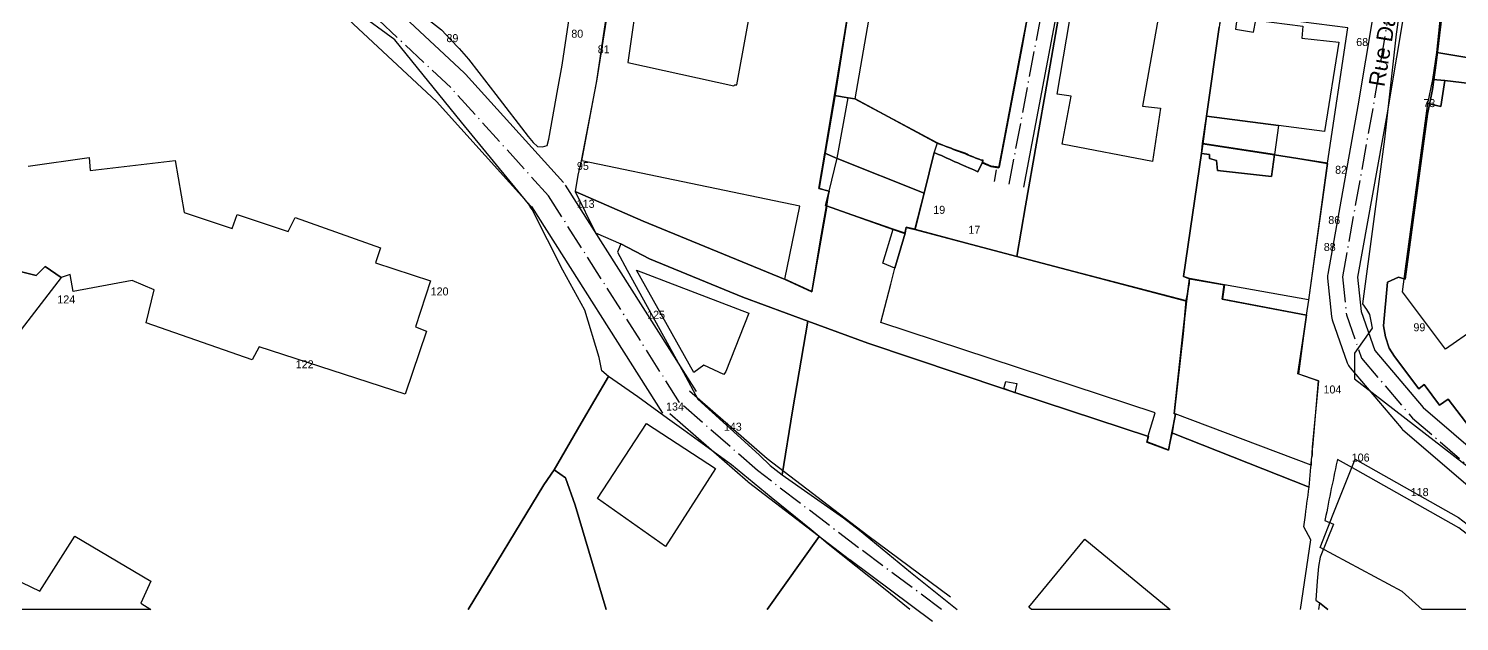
# Model space of a CAD drawing. Header units: metres. Extents: x 1927837 to 1928448, y 4266568 to 4267119.
# Drawn here: x 1927973 to 1928116, y 4266568.9 to 4266628.1 of the extents above; entities that cross this region are included whole.
import ezdxf
from ezdxf.enums import TextEntityAlignment as Align

# ---------------------------------------------------------------- set-up
doc = ezdxf.new("R2010")
doc.units = ezdxf.units.M
doc.linetypes.add('DASHDOT', pattern=[3.556, 2.54, -0.508, 0, -0.508])
for name, color, linetype in [('BAT_BATI', 8, 'CONTINUOUS'), ('CAD_LIMITE', 94, 'CONTINUOUS'), ('TXT_ADRESSE', 8, 'CONTINUOUS'), ('TXT_VOIE', 7, 'CONTINUOUS'), ('VOI_AXE', 1, 'DASHDOT'), ('VOI_BORDURE', 7, 'CONTINUOUS')]:
    doc.layers.add(name, color=color, linetype=linetype)

msp = doc.modelspace()

# ---------------------------------------------------------------- linework, layer by layer
at = {"layer": 'BAT_BATI'}
for points in [[(1928105.46, 4266643.8), (1928094.45, 4266645.21), (1928088.95, 4266646.32), (1928084.32, 4266620.3), (1928086.12, 4266620.1), (1928085.31, 4266614.8), (1928076.31, 4266616.51), (1928077.21, 4266621.31), (1928075.81, 4266621.51), (1928081.05, 4266652.53), (1928081.85, 4266652.23), (1928083.36, 4266660.44), (1928105.37, 4266656.71), (1928107.57, 4266656.41), (1928106.06, 4266647.91)], [(1928055.81, 4266634.74), (1928055.61, 4266634.14), (1928053.6, 4266621.44), (1928052.59, 4266615.63), (1928051.99, 4266612.13), (1928052.99, 4266611.83), (1928052.68, 4266610.43), (1928052.78, 4266610.33), (1928052.18, 4266606.93), (1928051.28, 4266601.82), (1928048.57, 4266603.03), (1928050.08, 4266610.33), (1928028.27, 4266614.85), (1928029.78, 4266622.86), (1928031.29, 4266632.96), (1928033.99, 4266632.36), (1928032.88, 4266624.66), (1928043.49, 4266622.35), (1928043.59, 4266622.45), (1928043.79, 4266622.44), (1928045.7, 4266633.05), (1928046, 4266635.25), (1928046.3, 4266636.85)], [(1928114.65, 4266631.39), (1928122.66, 4266630.18), (1928123.66, 4266630.08), (1928125.66, 4266629.77), (1928124.35, 4266621.17), (1928123.85, 4266621.37), (1928123.55, 4266618.97), (1928124.15, 4266618.87), (1928121.43, 4266600.86), (1928120.53, 4266600.16), (1928114.62, 4266596.06), (1928110.32, 4266601.77), (1928110.62, 4266604.07), (1928112.84, 4266620.58), (1928114.14, 4266620.28), (1928114.54, 4266622.88), (1928117.05, 4266622.58), (1928117.35, 4266625.08), (1928113.75, 4266625.68), (1928114.35, 4266631.49)], [(1928093.83, 4266629.5), (1928093.63, 4266628), (1928095.43, 4266627.7), (1928095.64, 4266628.9), (1928100.34, 4266628.3), (1928100.24, 4266627.09), (1928103.94, 4266626.69), (1928102.53, 4266617.79), (1928097.93, 4266618.39), (1928090.72, 4266619.3), (1928092.03, 4266628.2), (1928092.23, 4266629.71)], [(1928117.35, 4266625.08), (1928117.05, 4266622.58), (1928114.54, 4266622.88), (1928113.34, 4266622.98), (1928113.75, 4266625.68)], [(1928114.54, 4266622.88), (1928114.14, 4266620.28), (1928112.84, 4266620.58), (1928113.34, 4266622.98)], [(1928061.59, 4266608.02), (1928060.69, 4266608.22), (1928060.59, 4266607.62), (1928059.39, 4266608.02), (1928052.78, 4266610.33), (1928052.99, 4266611.83), (1928053.79, 4266615.13), (1928054.9, 4266621.13), (1928055.6, 4266621.03), (1928063.8, 4266616.62), (1928063.5, 4266615.72), (1928062.49, 4266611.62)], [(1928097.93, 4266618.39), (1928097.52, 4266615.49), (1928090.32, 4266616.6), (1928090.72, 4266619.3)], [(1928097.52, 4266615.49), (1928097.22, 4266613.29), (1928091.82, 4266613.89), (1928091.72, 4266614.89), (1928091.02, 4266615.1), (1928091.02, 4266615.5), (1928090.22, 4266615.6), (1928090.32, 4266616.6)], [(1928091.02, 4266615.5), (1928091.02, 4266615.1), (1928091.72, 4266614.89), (1928091.82, 4266613.89), (1928097.22, 4266613.29), (1928097.52, 4266615.49), (1928102.83, 4266614.58), (1928100.91, 4266600.97), (1928092.51, 4266602.48), (1928089.01, 4266603.09), (1928088.41, 4266603.29), (1928090.22, 4266615.6)], [(1927962.51, 4266606.81), (1927963.61, 4266605.81), (1927966.92, 4266610.41), (1927967.22, 4266609.81), (1927966.22, 4266608.61), (1927967.22, 4266607.21), (1927968.22, 4266607.3), (1927971.72, 4266604.8), (1927971.72, 4266603.9), (1927973.72, 4266603.4), (1927974.62, 4266604.3), (1927976.22, 4266603.19), (1927970.91, 4266596.29), (1927968.61, 4266598.1), (1927969.91, 4266599.8), (1927969.61, 4266601.2), (1927966.01, 4266604.1), (1927963.71, 4266603.51), (1927962.71, 4266602.31), (1927960.91, 4266604.91)], [(1928061.59, 4266608.02), (1928071.79, 4266605.31), (1928088.7, 4266600.89), (1928088.4, 4266597.58), (1928087.49, 4266589.58), (1928087.59, 4266589.58), (1928087.29, 4266587.68), (1928086.89, 4266585.98), (1928084.79, 4266586.78), (1928084.89, 4266587.38), (1928085.59, 4266589.68), (1928058.18, 4266598.71), (1928059.18, 4266602.52), (1928059.58, 4266604.12), (1928060.59, 4266607.62), (1928060.69, 4266608.22)], [(1928060.59, 4266607.62), (1928059.58, 4266604.12), (1928058.38, 4266604.62), (1928059.39, 4266608.02)], [(1928044.97, 4266599.63), (1928042.66, 4266593.82), (1928042.46, 4266593.52), (1928040.46, 4266594.43), (1928039.46, 4266593.73), (1928033.76, 4266603.94)], [(1928092.51, 4266602.48), (1928092.31, 4266601.08), (1928100.71, 4266599.47), (1928100.41, 4266597.37), (1928099.91, 4266593.57), (1928101.91, 4266592.87), (1928101.3, 4266586.26), (1928101.3, 4266585.86), (1928101.3, 4266585.46), (1928101.2, 4266585.06), (1928101.2, 4266584.66), (1928101.2, 4266584.46), (1928087.59, 4266589.58), (1928087.49, 4266589.58), (1928088.4, 4266597.58), (1928088.7, 4266600.89), (1928089.01, 4266602.59), (1928089.01, 4266603.09)], [(1928071.78, 4266592.6), (1928071.58, 4266591.69), (1928070.48, 4266592.1), (1928070.68, 4266592.8)], [(1928041.65, 4266584.12), (1928036.64, 4266576.32), (1928029.84, 4266581.13), (1928034.75, 4266588.63)], [(1928115.9, 4266579.24), (1928121.1, 4266575.24), (1928117.07, 4266570.06), (1928112.27, 4266570.06), (1928110.29, 4266571.84), (1928102.09, 4266576.25), (1928103.39, 4266579.56), (1928105.6, 4266585.06)], [(1927971.09, 4266572.57), (1927971.39, 4266573.17), (1927974.09, 4266571.87), (1927977.6, 4266577.37), (1927985.2, 4266572.86), (1927984.19, 4266570.66), (1927985.2, 4266570.06), (1927957.9, 4266570.06), (1927958.38, 4266573.89)], [(1928072.96, 4266570.28), (1928078.57, 4266577.08), (1928087.09, 4266570.06), (1928073.22, 4266570.06)]]:
    msp.add_lwpolyline(points, close=True, dxfattribs=at)
for points in [[(1928072.72, 4266628.72), (1928072.31, 4266626.32), (1928070, 4266614.21), (1928069.2, 4266614.31), (1928068.3, 4266614.72), (1928068.4, 4266614.92), (1928068.2, 4266614.92), (1928068, 4266615.02), (1928067.7, 4266615.12), (1928067.4, 4266615.22), (1928067.1, 4266615.32), (1928066.8, 4266615.52), (1928066.6, 4266615.62), (1928066.3, 4266615.72), (1928066, 4266615.82), (1928065.7, 4266615.92), (1928065.4, 4266616.02), (1928065.2, 4266616.12), (1928064.9, 4266616.22), (1928064.6, 4266616.32), (1928064.3, 4266616.42), (1928064, 4266616.52), (1928063.8, 4266616.62), (1928055.6, 4266621.03), (1928057.41, 4266631.44)], [(1927972.93, 4266614.31), (1927979.03, 4266615.2), (1927979.13, 4266613.9), (1927987.64, 4266614.89), (1927988.53, 4266609.69), (1927993.34, 4266608.08), (1927993.84, 4266609.48), (1927998.94, 4266607.78), (1927999.64, 4266609.18), (1928008.15, 4266606.17), (1928007.64, 4266604.67), (1928013.15, 4266602.86), (1928011.64, 4266598.26), (1928012.74, 4266597.85), (1928010.63, 4266591.55), (1927996.03, 4266596.27), (1927995.33, 4266594.97), (1927984.72, 4266598.68), (1927985.52, 4266601.98), (1927983.32, 4266602.89), (1927977.42, 4266601.79), (1927977.12, 4266603.49), (1927976.22, 4266603.19), (1927974.62, 4266604.3), (1927973.72, 4266603.4), (1927971.72, 4266603.9)]]:
    msp.add_lwpolyline(points, dxfattribs=at)
at = {"layer": 'CAD_LIMITE'}
for points in [[(1928118.46, 4266676.21), (1928116.59, 4266676.7), (1928109.68, 4266627.51), (1928108.52, 4266617.02), (1928106.32, 4266600.57), (1928106.71, 4266600.01), (1928107.01, 4266599.5), (1928107.16, 4266598.84), (1928107.28, 4266598.15), (1928105.52, 4266595.65), (1928105.52, 4266593.07), (1928121.46, 4266580.76), (1928135.03, 4266570.06)], [(1928025.52, 4266583.98), (1928028.23, 4266588.64), (1928030.94, 4266593.32), (1928030.28, 4266593.89), (1928030.01, 4266595.22), (1928028.57, 4266599.94), (1928026.38, 4266603.94), (1928023.31, 4266609.98), (1928023.13, 4266610.25), (1928022.94, 4266610.55), (1928016.26, 4266618.73), (1928009.58, 4266626.94), (1928001.91, 4266632.55), (1928001.34, 4266632.95), (1927997.11, 4266635.71), (1927992.87, 4266638.5), (1927973.33, 4266651.16), (1927973.03, 4266651.28), (1927971.4, 4266645.56)], [(1928068.3, 4266614.66), (1928067.87, 4266613.76), (1928067.53, 4266613.91), (1928067.24, 4266614.04), (1928066.97, 4266614.16), (1928066.68, 4266614.28), (1928066.42, 4266614.4), (1928066.14, 4266614.52), (1928065.87, 4266614.64), (1928065.58, 4266614.76), (1928065.31, 4266614.89), (1928065.04, 4266615.01), (1928064.78, 4266615.12), (1928064.49, 4266615.24), (1928064.22, 4266615.37), (1928063.94, 4266615.49), (1928063.65, 4266615.61), (1928063.51, 4266615.68), (1928062.49, 4266611.62), (1928061.57, 4266607.98), (1928071.77, 4266605.3), (1928072.64, 4266610.35), (1928074.82, 4266622.88), (1928079.75, 4266651.24)], [(1928079.75, 4266651.24), (1928074.82, 4266622.88), (1928072.64, 4266610.35), (1928071.77, 4266605.3), (1928088.74, 4266600.84)], [(1928116.73, 4266643.86), (1928114.67, 4266630.38), (1928114.37, 4266630.45), (1928113.69, 4266624.63), (1928113.32, 4266621.98), (1928112.81, 4266619.53), (1928110.59, 4266603.04), (1928109.93, 4266603.23), (1928108.83, 4266602.73), (1928108.41, 4266598.39), (1928108.63, 4266597.26), (1928108.99, 4266596.14), (1928109.53, 4266595.31), (1928111.95, 4266592.08), (1928112.48, 4266592.52), (1928114.02, 4266590.44), (1928114.87, 4266591.06), (1928118.67, 4266586.1)], [(1928118.67, 4266586.1), (1928114.87, 4266591.06), (1928114.02, 4266590.44), (1928112.48, 4266592.52), (1928111.95, 4266592.08), (1928109.53, 4266595.31), (1928108.99, 4266596.14), (1928108.63, 4266597.26), (1928108.41, 4266598.39), (1928108.83, 4266602.73), (1928109.93, 4266603.23), (1928110.59, 4266603.04), (1928112.81, 4266619.53), (1928113.32, 4266621.98), (1928113.69, 4266624.63), (1928114.37, 4266630.45), (1928114.67, 4266630.38), (1928116.73, 4266643.86)], [(1928032.98, 4266642.26), (1928031.93, 4266636.29), (1928031.33, 4266632.92), (1928029.73, 4266622.81), (1928028.22, 4266614.86), (1928027.88, 4266613.43), (1928027.62, 4266611.79), (1928034.4, 4266608.82), (1928048.6, 4266603), (1928051.26, 4266601.78), (1928052.15, 4266606.95), (1928052.74, 4266610.36), (1928052.64, 4266610.38), (1928052.99, 4266611.81), (1928051.96, 4266612.08), (1928052.56, 4266615.61), (1928053.55, 4266621.39), (1928055.65, 4266634.18), (1928055.77, 4266634.75), (1928046.28, 4266636.81), (1928033.92, 4266639.62), (1928032.98, 4266642.26)], [(1928055.65, 4266634.18), (1928053.55, 4266621.39), (1928054.89, 4266621.13), (1928055.57, 4266621.05), (1928063.75, 4266616.67), (1928064.03, 4266616.55), (1928064.31, 4266616.45), (1928064.59, 4266616.33), (1928064.87, 4266616.22), (1928065.15, 4266616.12), (1928065.44, 4266616), (1928065.71, 4266615.9), (1928065.99, 4266615.79), (1928066.27, 4266615.69), (1928066.55, 4266615.57), (1928066.83, 4266615.45), (1928067.12, 4266615.35), (1928067.4, 4266615.25), (1928067.68, 4266615.13), (1928067.96, 4266615.03), (1928068.23, 4266614.93), (1928068.39, 4266614.86), (1928068.3, 4266614.66), (1928069.16, 4266614.3), (1928069.96, 4266614.17), (1928072.27, 4266626.31), (1928072.72, 4266628.7)], [(1928011.38, 4266630.18), (1928014.25, 4266627.93), (1928015.14, 4266626.97), (1928016.01, 4266626.08), (1928016.48, 4266625.54), (1928016.94, 4266625), (1928018, 4266623.66), (1928019.69, 4266621.47), (1928022.92, 4266617.28), (1928023.41, 4266616.69), (1928023.84, 4266616.29), (1928024.35, 4266616.25), (1928024.83, 4266616.39), (1928024.98, 4266617.01), (1928025.89, 4266622.06), (1928026.31, 4266624.4), (1928027.16, 4266629.96)], [(1928104.86, 4266628.15), (1928093.88, 4266629.52), (1928092.21, 4266629.74), (1928092, 4266628.22), (1928090.71, 4266619.31), (1928090.36, 4266616.56), (1928097.52, 4266615.44), (1928102.83, 4266614.62), (1928104.86, 4266628.15)], [(1928072.72, 4266628.7), (1928072.27, 4266626.31), (1928069.96, 4266614.17), (1928069.16, 4266614.3), (1928068.3, 4266614.66)], [(1928088.74, 4266600.84), (1928088.97, 4266602.58), (1928089.02, 4266603.08), (1928088.43, 4266603.3), (1928090.22, 4266615.61), (1928090.36, 4266616.56), (1928090.71, 4266619.31), (1928092, 4266628.22)], [(1928053.55, 4266621.39), (1928052.56, 4266615.61), (1928053.82, 4266615.1), (1928062.49, 4266611.62), (1928063.51, 4266615.68), (1928063.65, 4266615.61), (1928063.94, 4266615.49), (1928064.22, 4266615.37), (1928064.49, 4266615.24), (1928064.78, 4266615.12), (1928065.04, 4266615.01), (1928065.31, 4266614.89), (1928065.58, 4266614.76), (1928065.87, 4266614.64), (1928066.14, 4266614.52), (1928066.42, 4266614.4), (1928066.68, 4266614.28), (1928066.97, 4266614.16), (1928067.24, 4266614.04), (1928067.53, 4266613.91), (1928067.87, 4266613.76), (1928068.3, 4266614.66), (1928068.39, 4266614.86), (1928068.23, 4266614.93), (1928067.96, 4266615.03), (1928067.68, 4266615.13), (1928067.4, 4266615.25), (1928067.12, 4266615.35), (1928066.83, 4266615.45), (1928066.55, 4266615.57), (1928066.27, 4266615.69), (1928065.99, 4266615.79), (1928065.71, 4266615.9), (1928065.44, 4266616), (1928065.15, 4266616.12), (1928064.87, 4266616.22), (1928064.59, 4266616.33), (1928064.31, 4266616.45), (1928064.03, 4266616.55), (1928063.75, 4266616.67), (1928055.57, 4266621.05), (1928054.89, 4266621.13), (1928053.55, 4266621.39)], [(1928090.36, 4266616.56), (1928090.22, 4266615.61), (1928088.43, 4266603.3), (1928089.02, 4266603.08), (1928092.49, 4266602.47), (1928092.3, 4266601.04), (1928100.73, 4266599.44), (1928100.95, 4266600.95), (1928102.83, 4266614.62), (1928097.52, 4266615.44), (1928090.36, 4266616.56)], [(1928052.74, 4266610.36), (1928059.41, 4266608), (1928060.56, 4266607.6), (1928060.71, 4266608.2), (1928061.57, 4266607.98), (1928062.49, 4266611.62), (1928053.82, 4266615.1), (1928052.56, 4266615.61), (1928051.96, 4266612.08), (1928052.99, 4266611.81), (1928052.64, 4266610.38), (1928052.74, 4266610.36)], [(1928027.62, 4266611.79), (1928029.65, 4266607.66), (1928032.19, 4266606.57), (1928035.05, 4266605.05), (1928044.37, 4266601.25), (1928050.86, 4266598.85), (1928056.86, 4266596.63), (1928070.47, 4266592.07), (1928071.55, 4266591.7), (1928074.48, 4266590.75), (1928084.92, 4266587.32), (1928084.75, 4266586.74), (1928086.91, 4266585.96), (1928087.25, 4266587.7), (1928087.62, 4266589.56), (1928087.48, 4266589.57), (1928088.37, 4266597.57), (1928088.74, 4266600.84), (1928071.77, 4266605.3), (1928061.57, 4266607.98), (1928060.71, 4266608.2), (1928060.56, 4266607.6), (1928059.41, 4266608), (1928052.74, 4266610.36), (1928052.15, 4266606.95), (1928051.26, 4266601.78), (1928048.6, 4266603), (1928034.4, 4266608.82), (1928027.62, 4266611.79)], [(1928032.19, 4266606.57), (1928031.84, 4266605.74), (1928032.8, 4266603.95), (1928038.43, 4266593.71), (1928039.88, 4266591.05), (1928044.18, 4266587.16), (1928046.03, 4266585.47), (1928047.12, 4266584.44), (1928047.69, 4266583.96), (1928048.32, 4266583.48), (1928049.33, 4266589.88), (1928050.86, 4266598.85), (1928044.37, 4266601.25), (1928035.05, 4266605.05), (1928032.19, 4266606.57)], [(1928087.25, 4266587.7), (1928100.99, 4266582.27), (1928101.01, 4266582.65), (1928101.05, 4266583.05), (1928101.09, 4266583.45), (1928101.12, 4266583.85), (1928101.16, 4266584.25), (1928101.18, 4266584.43), (1928101.19, 4266584.64), (1928101.23, 4266585.04), (1928101.27, 4266585.45), (1928101.3, 4266585.85), (1928101.34, 4266586.25), (1928101.93, 4266592.87), (1928099.87, 4266593.59), (1928100.42, 4266597.34), (1928100.73, 4266599.44), (1928092.3, 4266601.04), (1928092.49, 4266602.47), (1928089.02, 4266603.08), (1928088.97, 4266602.58), (1928088.74, 4266600.84), (1928088.37, 4266597.57), (1928087.48, 4266589.57), (1928087.62, 4266589.56), (1928087.25, 4266587.7)], [(1928087.25, 4266587.7), (1928086.91, 4266585.96), (1928084.75, 4266586.74), (1928084.92, 4266587.32), (1928074.48, 4266590.75), (1928071.55, 4266591.7), (1928070.47, 4266592.07), (1928056.86, 4266596.63), (1928050.86, 4266598.85), (1928049.33, 4266589.88), (1928048.32, 4266583.48), (1928054.43, 4266579.21), (1928056.04, 4266577.98), (1928061.15, 4266573.78), (1928065.8, 4266570.06)], [(1928052, 4266577.34), (1928051.19, 4266577.99), (1928047.22, 4266581.23), (1928043.23, 4266584.49), (1928038.46, 4266587.94), (1928036.83, 4266589.12), (1928033.87, 4266591.28), (1928030.94, 4266593.32), (1928028.23, 4266588.64), (1928025.52, 4266583.98), (1928026.64, 4266583.18), (1928027.6, 4266580.47), (1928030.71, 4266570.06)], [(1928100.11, 4266570.06), (1928101.14, 4266577), (1928100.44, 4266578.29), (1928100.61, 4266579.45), (1928100.66, 4266579.86), (1928100.72, 4266580.27), (1928100.76, 4266580.67), (1928100.82, 4266581.06), (1928100.88, 4266581.45), (1928100.92, 4266581.86), (1928100.99, 4266582.27), (1928087.25, 4266587.7)], [(1928121.07, 4266574.25), (1928115.95, 4266578.19), (1928105.63, 4266584.02), (1928103.81, 4266585.04), (1928103.78, 4266584.89), (1928103.69, 4266584.49), (1928103.62, 4266584.08), (1928103.53, 4266583.7), (1928103.45, 4266583.32), (1928103.37, 4266582.93), (1928103.29, 4266582.53), (1928103.2, 4266582.13), (1928103.12, 4266581.74), (1928103.04, 4266581.35), (1928102.96, 4266580.96), (1928102.88, 4266580.56), (1928102.81, 4266580.16), (1928102.74, 4266579.8), (1928102.65, 4266579.42), (1928102.59, 4266579.11), (1928102.56, 4266578.94), (1928103.43, 4266578.57), (1928102.09, 4266575.28), (1928101.92, 4266574.35), (1928101.8, 4266572.89), (1928101.64, 4266570.99), (1928102.02, 4266570.7), (1928102.86, 4266570.06)], [(1928030.71, 4266570.06), (1928027.6, 4266580.47), (1928026.64, 4266583.18), (1928025.52, 4266583.98), (1928024.48, 4266582.48), (1928016.93, 4266570.06)], [(1928016.93, 4266570.06), (1928024.48, 4266582.48), (1928025.52, 4266583.98)], [(1928061.07, 4266570.06), (1928058.42, 4266572.19), (1928052.92, 4266576.58), (1928052, 4266577.34), (1928046.82, 4266570.06)], [(1928046.82, 4266570.06), (1928052, 4266577.34)], [(1928102.86, 4266570.06), (1928102.02, 4266570.7), (1928101.93, 4266570.06)]]:
    msp.add_lwpolyline(points, dxfattribs=at)
at = {"layer": 'VOI_AXE'}
for points in [[(1928024.96, 4266611.35), (1928015.17, 4266622.17), (1928006.27, 4266630.49), (1927996.37, 4266638.3), (1927983.27, 4266646.82), (1927978.06, 4266651.13), (1927976.47, 4266654.53), (1927976.77, 4266659.94), (1927981.2, 4266689.66), (1927984.42, 4266704.66), (1927984.43, 4266711.67)], [(1928071, 4266612.51), (1928074.82, 4266632.72), (1928078.75, 4266654.14), (1928081.36, 4266668.95), (1928084.58, 4266687.96), (1928089.21, 4266709.17)], [(1928118.52, 4266698.83), (1928116.6, 4266682.02), (1928112.77, 4266652.5), (1928107.34, 4266620.08), (1928104.32, 4266603.27), (1928104.71, 4266599.47), (1928106.21, 4266595.16), (1928111.31, 4266589.16), (1928133.56, 4266570.06)], [(1928038.05, 4266590.73), (1928024.96, 4266611.35)], [(1928064.24, 4266570.06), (1928055.95, 4266576.2), (1928045.85, 4266583.91), (1928038.05, 4266590.73)]]:
    msp.add_lwpolyline(points, dxfattribs=at)
at = {"layer": 'VOI_BORDURE'}
for points in [[(1928023.48, 4266610.01), (1928013.74, 4266620.77), (1928004.96, 4266628.97), (1927995.2, 4266636.68), (1927982.17, 4266645.14), (1927981.99, 4266645.28), (1927976.79, 4266649.59), (1927976.63, 4266649.74), (1927976.48, 4266649.9), (1927976.36, 4266650.09), (1927976.25, 4266650.28), (1927974.66, 4266653.68), (1927974.58, 4266653.87), (1927974.52, 4266654.06), (1927974.49, 4266654.25), (1927974.47, 4266654.45), (1927974.47, 4266654.65), (1927974.78, 4266660.05), (1927974.79, 4266660.23), (1927979.23, 4266689.95), (1927979.25, 4266690.08), (1927982.42, 4266704.88), (1927982.43, 4266711.67)], [(1928026.45, 4266612.7), (1928016.65, 4266623.51), (1928016.53, 4266623.63), (1928007.63, 4266631.95), (1928007.51, 4266632.06), (1927997.61, 4266639.87), (1927997.46, 4266639.98), (1927984.45, 4266648.44), (1927979.69, 4266652.38), (1927978.49, 4266654.93), (1927978.76, 4266659.73), (1927983.17, 4266689.3), (1927986.38, 4266704.25), (1927986.41, 4266704.45), (1927986.42, 4266704.66), (1927986.43, 4266711.67)], [(1928117.03, 4266699), (1928115.11, 4266682.2), (1928111.29, 4266652.72), (1928105.86, 4266620.34), (1928102.84, 4266603.54), (1928102.82, 4266603.4), (1928102.82, 4266603.26), (1928102.83, 4266603.12), (1928103.22, 4266599.31), (1928103.25, 4266599.14), (1928103.3, 4266598.98), (1928104.79, 4266594.67), (1928104.85, 4266594.54), (1928104.91, 4266594.42), (1928104.98, 4266594.3), (1928105.07, 4266594.19), (1928110.17, 4266588.19), (1928110.25, 4266588.1), (1928110.33, 4266588.02), (1928132.58, 4266568.93)], [(1928072.47, 4266612.23), (1928076.3, 4266632.45), (1928076.3, 4266632.45), (1928080.22, 4266653.87), (1928080.22, 4266653.88), (1928082.84, 4266668.68), (1928082.84, 4266668.69), (1928086.06, 4266687.67), (1928086.92, 4266691.64)], [(1928117.4, 4266676.49), (1928114.26, 4266652.31), (1928114.25, 4266652.25), (1928108.82, 4266619.84), (1928108.81, 4266619.82), (1928105.83, 4266603.22), (1928106.19, 4266599.8), (1928107.54, 4266595.92), (1928112.38, 4266590.22), (1928134.53, 4266571.2)], [(1928069.53, 4266612.79), (1928069.74, 4266613.94)], [(1928039.74, 4266591.8), (1928026.65, 4266612.43)], [(1928036.37, 4266589.65), (1928023.28, 4266610.28)], [(1928065.13, 4266571.27), (1928056.86, 4266577.4), (1928046.8, 4266585.08), (1928039.04, 4266591.86)], [(1928063.35, 4266568.86), (1928055.06, 4266574.99), (1928055.04, 4266575.01), (1928044.94, 4266582.72), (1928044.87, 4266582.78), (1928037.07, 4266589.6)]]:
    msp.add_lwpolyline(points, dxfattribs=at)

# ---------------------------------------------------------------- texts
at = {"layer": 'TXT_ADRESSE'}
for s, p in [('80', (1928027.23, 4266627.15)), ('89', (1928014.75, 4266626.71)), ('68', (1928105.69, 4266626.32)), ('81', (1928029.87, 4266625.59)), ('73', (1928112.4, 4266620.22)), ('95', (1928027.79, 4266613.94)), ('82', (1928103.58, 4266613.56)), ('113', (1928027.77, 4266610.16)), ('19', (1928063.41, 4266609.56)), ('86', (1928102.9, 4266608.54)), ('17', (1928066.92, 4266607.57)), ('88', (1928102.45, 4266605.85)), ('120', (1928013.17, 4266601.41)), ('124', (1927975.85, 4266600.61)), ('125', (1928034.81, 4266599.08)), ('99', (1928111.41, 4266597.83)), ('122', (1927999.68, 4266594.13)), ('104', (1928102.42, 4266591.62)), ('134', (1928036.7, 4266589.91)), ('143', (1928042.48, 4266587.9)), ('106', (1928105.24, 4266584.82)), ('118', (1928111.14, 4266581.37))]:
    msp.add_text(s, height=0.8, dxfattribs=at).set_placement(p)
at = {"layer": 'TXT_VOIE'}
msp.add_text('Rue Dacquin', height=1.6, rotation=-279.5158, dxfattribs=at).set_placement((1928108.73, 4266628.42), align=Align.MIDDLE_CENTER)

doc.saveas('drawing.dxf')
